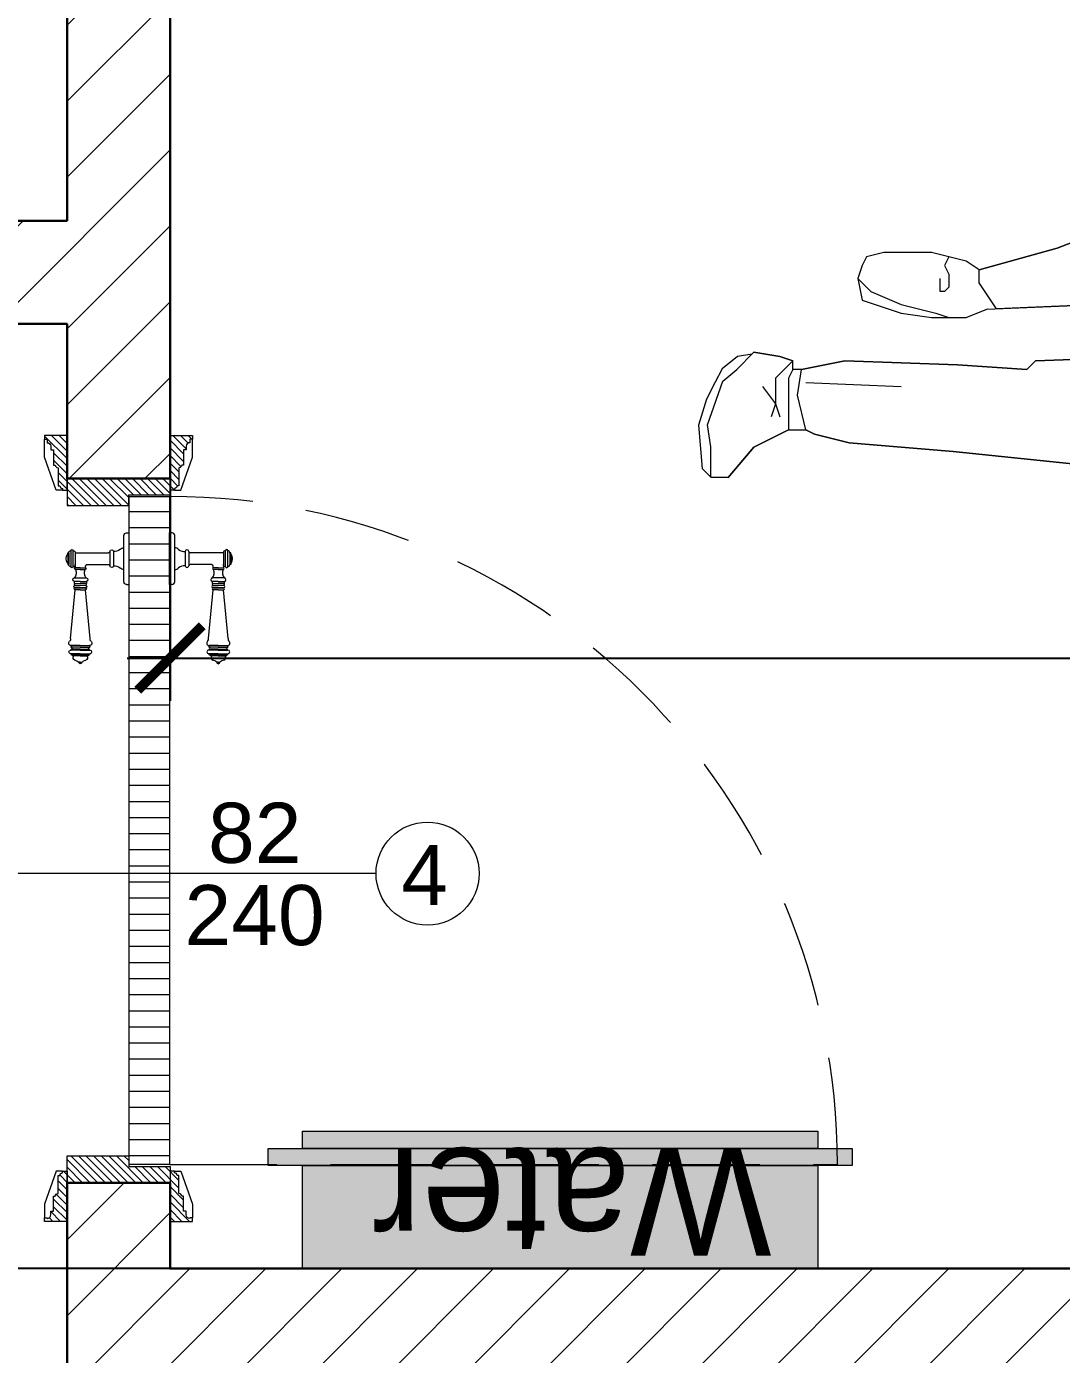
# Model space of a CAD drawing. Header units: centimetres. Extents: x 86156 to 91557, y -55119 to -48172.
# Drawn here: x 88715.8 to 88836.3, y -52449 to -52294.4 of the extents above; entities that cross this region are included whole.
import ezdxf

# ---------------------------------------------------------------- set-up
doc = ezdxf.new("R2010")
doc.units = ezdxf.units.CM
doc.header["$LTSCALE"] = 50
doc.header["$MEASUREMENT"] = 0
doc.linetypes.add('CACHE', pattern=[0.375, 0.25, -0.125])
doc.layers.get('0').update_dxf_attribs({"color": 8})
for name, color, linetype, lineweight in [('BANJO', 160, 'Continuous', 9), ('BETON HACHURE', 253, 'Continuous', 13), ('door', 44, 'Continuous', 5), ('KASETAT_Pen_No__22', 8, 'Continuous', 50), ('MACONNERIE COUPE', 7, 'Continuous', 30), ('MACONNERIE HACHURE', 253, 'Continuous', 13), ('WINDOWS', 21, 'Continuous', 5)]:
    doc.layers.add(name, color=color, linetype=linetype, lineweight=lineweight)
doc.layers.add('COTE 50ème', color=1, linetype='Continuous')
doc.layers.add('TEXTE', color=7, linetype='Continuous')
doc.layers.add('FMULT', color=150, linetype='Continuous', plot=False)
doc.layers.add('KASETAT_Pen_No__176', color=7, linetype='Continuous', lineweight=15, true_color=0x93a0c6)
doc.layers.add('New_SANITARI BANJO_Pen_No__25', color=7, linetype='Continuous', lineweight=18, true_color=0x40a5ff)
doc.styles.add('GENERATED_STYLE_1', font='arial.ttf')
doc.styles.add('RS_TEXT_1.50', font='arial.ttf', dxfattribs={"height": 12.5})
doc.styles.add('RS_TXT_50', font='arial.ttf', dxfattribs={"height": 12.5})
doc.dimstyles.new('RS_50CM_LINEAIRE', dxfattribs={"dimscale": 5, "dimtxt": 12.5, "dimasz": 1.5, "dimexe": 1, "dimexo": 2.5, "dimgap": 1, "dimtad": 1, "dimdec": 1, "dimrnd": 0.5, "dimdsep": 46, "dimtxsty": 'RS_TXT_50', "dimblk1": 'ARCHTICK', "dimblk2": 'ARCHTICK', "dimsah": 1, "dimcen": 2.5, "dimdle": 1, "dimclrt": 4, "dimadec": 0, "dimazin": 2, "dimtfac": 1, "dimtdec": 1, "dimtix": 1, "dimtmove": 2, "dimatfit": 3, "dimfxl": 1, "dimtolj": 1, "dimtzin": 0, "dimarcsym": 0})

# ---------------------------------------------------------------- blocks, each defined once
blk = doc.blocks.new('door900')
at = {"color": 0}
for p, q in [((-9.3, 67.7), (9.3, 67.7)), ((9.3, 65.2), (-9.3, 65.2)), ((-6.8, 71.5), (-6.8, 70.2)), ((-5.5, 71.5), (-6.8, 71.5)), ((-6.8, 70.2), (6.8, 70.2)), ((-6.8, 62.7), (-6.8, 24)), ((-6.8, 62.7), (6.8, 62.7)), ((-5.5, 71.5), (5.5, 71.5)), ((5.5, 71.5), (6.8, 71.5)), ((6.8, 71.5), (6.8, 70.2)), ((8.7, 62.7), (6.8, 62.7)), ((10.5, 56.8), (10.5, 62.5)), ((12.7, 56.8), (12.7, 62.5)), ((22.5, 63.8), (22.5, 49.8)), ((26.5, 56.8), (26.5, 63.8)), ((26.5, 63.8), (29.1, 63.8)), ((26.5, 63.8), (29.1, 63.8)), ((29.1, 63.8), (29.1, 62.8)), ((29.1, 62.8), (29.1, 56.8)), ((31.1, 62.8), (31.1, 56.8)), ((34.1, 56.8), (34.1, 62.8)), ((34.1, 62.8), (34.1, 56.8)), ((92.8, 68.1), (36.2, 62.8)), ((36.2, 56.8), (36.2, 62.8)), ((101.2, 67.3), (103.2, 68)), ((101.2, 56.8), (101.2, 67.3)), ((103.2, 68), (103.2, 67.7)), ((103.2, 56.8), (103.2, 68)), ((106.5, 68), (105.5, 67.3)), ((105.5, 56.8), (105.5, 67.3)), ((106.5, 56.8), (106.5, 68)), ((110.7, 68), (111.8, 67.3)), ((110.7, 56.8), (110.7, 68)), ((111.8, 56.8), (111.8, 67.3)), ((111.8, 66.2), (113.3, 66.2)), ((113.3, 56.8), (113.3, 66.2)), ((6.8, 49.1), (6.8, 24)), ((8.7, 50.9), (8.7, 50.9)), ((10.5, 56.8), (10.5, 51.1)), ((12.7, 56.8), (12.7, 51.1)), ((26.5, 56.8), (26.5, 49.8)), ((26.5, 49.8), (29.1, 49.8)), ((26.5, 49.8), (29.1, 49.8)), ((29.1, 50.8), (29.1, 56.8)), ((29.1, 50.8), (29.1, 49.8)), ((29.1, 49.8), (29.1, 49.8)), ((31.1, 50.8), (31.1, 56.8)), ((34.1, 50.8), (34.1, 56.8)), ((34.1, 56.8), (34.1, 50.8)), ((36.2, 56.8), (36.2, 50.8)), ((92.8, 45.5), (36.2, 50.8)), ((101.2, 56.8), (101.2, 46.3)), ((103.2, 56.8), (103.2, 46.3)), ((105.5, 56.8), (105.5, 46.3)), ((106.5, 56.8), (106.5, 45.7)), ((110.7, 56.8), (110.7, 45.7)), ((111.8, 56.8), (111.8, 46.3)), ((111.8, 47.5), (113.3, 47.5)), ((113.3, 56.8), (113.3, 47.5)), ((120.5, 56.8), (120.5, 58.6)), ((120.5, 56.8), (120.5, 55)), ((101.2, 46.3), (103.2, 45.7)), ((103.2, 45.9), (103.2, 45.7)), ((106.5, 45.7), (105.5, 46.3)), ((110.7, 45.7), (111.8, 46.3)), ((-8.3, 22.3), (8.3, 22.3)), ((-8.3, 18.3), (8.3, 18.3)), ((-30, 3), (-30, 0)), ((30, 0), (-30, 0)), ((27, 6), (-27, 6)), ((30, 3), (30, 0))]:
    blk.add_line(p, q, dxfattribs=at)
for centre, radius, start, end in [((-9.3, 66.5), 1.25, 90, 270), ((-6.8, 67.7), 2.51, 90.115, 179.885), ((-6.8, 65.2), 2.51, 180.115, 269.885), ((0, 64), 9.29, 53.4104, 126.5896), ((6.8, 67.7), 2.51, 0.115, 89.885), ((6.8, 65.2), 2.51, 270.115, 359.885), ((8.6, 64.9), 2.15, 272.7029, 297.6142), ((9.3, 66.5), 1.25, 270, 90), ((10, 62.5), 0.561, 3.7097, 127.9634), ((11.6, 62.5), 1.1, 0.0106, 179.9894), ((16.7, 70.5), 8.83, 243.5466, 311.3694), ((24.5, 63.7), 2.01, 4.1469, 175.8531), ((30.1, 62.8), 1.03, 0, 180.0014), ((32.6, 62.8), 1.48, 0, 180), ((35.2, 62.8), 1.03, 0, 180), ((32.6, 62.8), 1.48, 1.563306237032948e-10, 2.08440831604393e-10), ((93.1, 72.5), 4.4, 266.3976, 315.6468), ((98.3, 67.4), 2.89, 358.3861, 135.6468), ((104.3, 67.6), 1.15, 170.914, 348.1019), ((108.6, 68), 2.1, 0, 180), ((115.5, 62.5), 2.84, 13.4568, 140.4953), ((127.9, 65.2), 9.88, 191.9991, 221.6757), ((8.7, 49), 1.91, 88.7426, 178.1515), ((8.6, 48.8), 2.15, 62.3858, 87.2971), ((10, 51.1), 0.561, 232.0366, 356.2903), ((11.6, 51.1), 1.1, 180.0106, 359.9894), ((16.7, 43.2), 8.83, 48.6306, 116.4534), ((24.5, 50), 2.01, 184.1469, 355.8531), ((30.1, 50.8), 1.03, 179.9972, 0), ((32.6, 50.8), 1.48, 180, 0), ((35.2, 50.8), 1.03, 180, 0), ((104.3, 46.1), 1.15, 11.8981, 189.086), ((115.5, 51.2), 2.84, 219.5047, 346.5432), ((127.9, 48.5), 9.88, 138.3243, 168.0009), ((120.5, 56.8), 1.79, 0, 90), ((120.5, 56.8), 1.79, 270, 0), ((93.1, 41.1), 4.4, 44.3532, 93.6024), ((98.3, 46.2), 2.89, 224.3532, 1.6139), ((108.6, 45.7), 2.1, 180, 0), ((-16.6, 16.6), 8.41, 314.3689, 12.0705), ((-8.3, 20.3), 2, 90, 270), ((-8.5, 24), 1.71, 275.059, 359.7825), ((8.5, 24), 1.71, 180.2175, 264.941), ((16.6, 16.6), 8.41, 167.9295, 225.6311), ((8.3, 20.3), 2, 270, 90), ((-27, 3), 3, 90, 180), ((-6.8, 6), 6, 130.5908, 180), ((6.8, 6), 6, 0, 49.4092), ((27, 3), 3, 0, 90)]:
    blk.add_arc(centre, radius, start, end, dxfattribs=at)
blk = doc.blocks.new('_ArchTick')
at = {"color": 0, "linetype": 'ByBlock', "const_width": 0.15}
blk.add_lwpolyline([(-0.5, -0.5), (0.5, 0.5)], dxfattribs=at)
blk = doc.blocks.new('*D1689')
at = {"layer": 'COTE 50ème', "color": 0, "lineweight": -2, "ltscale": 0.5, "transparency": 16777216}
for p, q in [((88732.51, -52325.26), (88732.51, -52372.94)), ((89123.76, -52325.26), (89123.76, -52372.94)), ((88727.51, -52367.94), (89128.76, -52367.94))]:
    blk.add_line(p, q, dxfattribs=at)
at = {"layer": 'Defpoints', "color": 0, "ltscale": 0.5, "transparency": 16777216}
for p in [(88732.51, -52312.76), (89123.76, -52312.76), (89123.76, -52367.94)]:
    blk.add_point(p, dxfattribs=at)
at = {"layer": 'COTE 50ème', "color": 0, "lineweight": -2, "ltscale": 0.5, "transparency": 16777216, "xscale": 7.5, "yscale": 7.5, "zscale": 7.5, "rotation": 180}
blk.add_blockref('_ArchTick', (88732.51, -52367.94), dxfattribs=at)
at = {"layer": 'COTE 50ème', "color": 0, "lineweight": -2, "ltscale": 0.5, "transparency": 16777216, "xscale": 7.5, "yscale": 7.5, "zscale": 7.5}
blk.add_blockref('_ArchTick', (89123.76, -52367.94), dxfattribs=at)
at = {"layer": 'COTE 50ème', "color": 4, "ltscale": 0.5, "transparency": 16777216, "insert": (88928.13, -52356.56), "char_height": 12.5, "attachment_point": 5, "style": 'RS_TXT_50'}
blk.add_mtext('\\A1;391.5', dxfattribs=at)
blk = doc.blocks.new('*D1690')
at = {"layer": 'COTE 50ème', "color": 0, "lineweight": -2, "ltscale": 0.5, "transparency": 16777216}
for p, q in [((88683.74, -52464.03), (88683.74, -52324.03)), ((88692.48, -52329.03), (88678.74, -52329.03)), ((88708.01, -52459.03), (88678.74, -52459.03))]:
    blk.add_line(p, q, dxfattribs=at)
at = {"layer": 'Defpoints', "color": 0, "ltscale": 0.5, "transparency": 16777216}
for p in [(88683.74, -52329.03), (88704.98, -52329.03), (88720.51, -52459.03)]:
    blk.add_point(p, dxfattribs=at)
at = {"layer": 'COTE 50ème', "color": 0, "lineweight": -2, "ltscale": 0.5, "transparency": 16777216, "xscale": 7.5, "yscale": 7.5, "zscale": 7.5}
for p, rotation in [((88683.74, -52329.03), 90), ((88683.74, -52459.03), 270)]:
    blk.add_blockref('_ArchTick', p, dxfattribs=dict(at, rotation=rotation))
at = {"layer": 'COTE 50ème', "color": 4, "ltscale": 0.5, "transparency": 16777216, "insert": (88672.36, -52394.03), "char_height": 12.5, "attachment_point": 5, "rotation": 90, "style": 'RS_TXT_50'}
blk.add_mtext('\\A1;130', dxfattribs=at)

msp = doc.modelspace()

# ---------------------------------------------------------------- hatches: boundary and pattern name
at = {"layer": 'BETON HACHURE', "ltscale": 0.5, "transparency": 33554559}
h = msp.add_hatch(color=256, dxfattribs=at)
h.dxf.hatch_style = 1
h.paths.add_polyline_path([(89857.95, -49968.55), (89601.54, -49712.14), (89017.58, -49863.16), (88999.75, -49863.16), (88314.75, -49713.17), (88293.27, -49713.16), (87031.8, -49846.89), (86857.57, -50021.45), (86757.23, -51272.48), (86839.4, -52045.38), (86669.47, -52571.17), (86746.67, -53900.72), (86983.5, -54130.12), (88279.55, -54131.55), (88279.55, -54261.56), (89504.55, -54261.56), (89504.55, -54401.56), (90492.95, -54401.56), (90492.95, -51921.06), (89857.95, -51772.6)])
h.paths.add_polyline_path([(89837.95, -51788.46), (90472.95, -51936.92), (90472.95, -54381.56), (89524.55, -54381.56), (89524.55, -54241.56), (88299.55, -54241.56), (88299.55, -54111.57), (86991.6, -54110.13), (86766.18, -53891.78), (86689.65, -52573.76), (86859.73, -52047.49), (86777.31, -51272.22), (86876.91, -50030.38), (87040.95, -49866.03), (88294.32, -49733.16), (88312.58, -49733.17), (88997.58, -49883.16), (89020.13, -49883.16), (89595.48, -49734.36), (89837.95, -49976.84)], flags=16)
at = {"layer": 'door'}
h = msp.add_hatch(dxfattribs=at)
h.set_pattern_fill('ANSI31', color=256, scale=5, angle=990)
h.set_pattern_definition([(315, (84327.66975, 4903.4622), (0.441941738, 0.441941738), [])])
h.paths.add_polyline_path([(88720.51, -52347.04), (88720.51, -52350.18), (88727.69, -52350.18), (88727.69, -52348.93), (88732.51, -52348.93), (88732.51, -52347.04)])
edge = h.paths.add_edge_path()
edge.add_line((88718.62, -52343.29), (88718.62, -52343.71))
edge.add_line((88718.62, -52343.71), (88718.93, -52343.71))
edge.add_line((88718.93, -52343.71), (88718.93, -52345.47))
edge.add_line((88718.93, -52345.47), (88719.14, -52345.47))
edge.add_arc((88719.46, -52345.47), 0.314, 180, 270)
edge.add_line((88719.46, -52345.78), (88719.46, -52347.88))
edge.add_line((88719.46, -52347.88), (88719.67, -52347.88))
edge.add_arc((88719.98, -52347.88), 0.314, 180, 270)
edge.add_line((88719.98, -52348.19), (88719.98, -52348.4))
edge.add_line((88719.98, -52348.4), (88720.51, -52348.4))
edge.add_line((88720.51, -52348.4), (88720.51, -52342.04))
edge.add_line((88720.51, -52342.04), (88717.89, -52342.04))
edge.add_line((88717.89, -52342.04), (88717.89, -52342.45))
edge.add_line((88717.89, -52342.45), (88718.2, -52342.45))
edge.add_line((88718.2, -52342.45), (88718.2, -52342.87))
edge.add_arc((88718.2, -52343.29), 0.419, 0, 90, ccw=False)
edge = h.paths.add_edge_path()
edge.add_line((88734.39, -52343.29), (88734.39, -52343.71))
edge.add_line((88734.39, -52343.71), (88734.08, -52343.71))
edge.add_line((88734.08, -52343.71), (88734.08, -52345.47))
edge.add_line((88734.08, -52345.47), (88733.87, -52345.47))
edge.add_arc((88733.55, -52345.47), 0.314, -90, 0, ccw=False)
edge.add_line((88733.55, -52345.78), (88733.55, -52347.88))
edge.add_line((88733.55, -52347.88), (88733.34, -52347.88))
edge.add_arc((88733.03, -52347.88), 0.314, -90, 0, ccw=False)
edge.add_line((88733.03, -52348.19), (88733.03, -52348.4))
edge.add_line((88733.03, -52348.4), (88732.51, -52348.4))
edge.add_line((88732.51, -52348.4), (88732.51, -52342.04))
edge.add_line((88732.51, -52342.04), (88735.12, -52342.04))
edge.add_line((88735.12, -52342.04), (88735.12, -52342.45))
edge.add_line((88735.12, -52342.45), (88734.81, -52342.45))
edge.add_line((88734.81, -52342.45), (88734.81, -52342.87))
edge.add_arc((88734.81, -52343.29), 0.419, 90, 180)
h = msp.add_hatch(dxfattribs=at)
h.set_pattern_fill('ANSI31', color=256, scale=15, angle=495)
h.set_pattern_definition([(180, (128375.1022, -188605.2529), (-2e-15, -1.875), [])])
h.paths.add_polyline_path([(88727.74, -52426.93), (88727.74, -52349.14), (88732.45, -52349.14), (88732.45, -52426.93)])
h = msp.add_hatch(dxfattribs=at)
h.set_pattern_fill('ANSI31', color=256, scale=5, angle=990)
h.set_pattern_definition([(315, (84327.66975, 4893.4503), (0.441941738, 0.441941738), [])])
edge = h.paths.add_edge_path()
edge.add_line((88718.62, -52432.78), (88718.62, -52432.36))
edge.add_line((88718.62, -52432.36), (88718.93, -52432.36))
edge.add_line((88718.93, -52432.36), (88718.93, -52430.6))
edge.add_line((88718.93, -52430.6), (88719.14, -52430.6))
edge.add_arc((88719.46, -52430.6), 0.314, 90, 180, ccw=False)
edge.add_line((88719.46, -52430.29), (88719.46, -52428.19))
edge.add_line((88719.46, -52428.19), (88719.67, -52428.19))
edge.add_arc((88719.98, -52428.19), 0.314, 90, 180, ccw=False)
edge.add_line((88719.98, -52427.88), (88719.98, -52427.67))
edge.add_line((88719.98, -52427.67), (88720.51, -52427.67))
edge.add_line((88720.51, -52427.67), (88720.51, -52433.53))
edge.add_line((88720.51, -52433.53), (88717.89, -52433.53))
edge.add_line((88717.89, -52433.53), (88717.89, -52433.12))
edge.add_line((88717.89, -52433.12), (88718.2, -52433.12))
edge.add_line((88718.2, -52433.12), (88718.2, -52433.2))
edge.add_arc((88718.2, -52432.78), 0.419, 270, 360)
h.paths.add_polyline_path([(88720.51, -52429.03), (88720.51, -52425.89), (88727.69, -52425.89), (88727.69, -52427.14), (88732.51, -52427.14), (88732.51, -52429.03)])
edge = h.paths.add_edge_path()
edge.add_line((88734.39, -52432.78), (88734.39, -52432.36))
edge.add_line((88734.39, -52432.36), (88734.08, -52432.36))
edge.add_line((88734.08, -52432.36), (88734.08, -52430.6))
edge.add_line((88734.08, -52430.6), (88733.87, -52430.6))
edge.add_arc((88733.55, -52430.6), 0.314, 0, 90)
edge.add_line((88733.55, -52430.29), (88733.55, -52428.19))
edge.add_line((88733.55, -52428.19), (88733.34, -52428.19))
edge.add_arc((88733.03, -52428.19), 0.314, 360, 450)
edge.add_line((88733.03, -52427.88), (88733.03, -52427.67))
edge.add_line((88733.03, -52427.67), (88732.51, -52427.67))
edge.add_line((88732.51, -52427.67), (88732.51, -52433.53))
edge.add_line((88732.51, -52433.53), (88735.12, -52433.53))
edge.add_line((88735.12, -52433.53), (88735.12, -52433.12))
edge.add_line((88735.12, -52433.12), (88734.81, -52433.12))
edge.add_line((88734.81, -52433.12), (88734.81, -52433.2))
edge.add_arc((88734.81, -52432.78), 0.419, 180, 270, ccw=False)
at = {"layer": 'KASETAT_Pen_No__176', "linetype": 'Continuous', "lineweight": 0, "true_color": 0x139b48}
msp.add_hatch(color=114, dxfattribs=at).paths.add_polyline_path([(88747.95, -52423.03), (88807.95, -52423.03), (88807.95, -52425.03), (88811.95, -52425.03), (88811.95, -52427.03), (88807.95, -52427.03), (88807.95, -52439.03), (88747.95, -52439.03), (88747.95, -52427.03), (88743.95, -52427.03), (88743.95, -52425.03), (88747.95, -52425.03)])
at = {"layer": 'MACONNERIE HACHURE'}
h = msp.add_hatch(dxfattribs=at)
h.set_pattern_fill('ANSI31', color=256, scale=50, style=0)
h.paths.add_polyline_path([(87758.76, -52955.37), (87778.76, -52955.37), (87778.76, -52947.37), (87758.76, -52947.37)])
h.paths.add_polyline_path([(88286.04, -52214.87), (88333.76, -52214.87), (88333.76, -52217.37), (88286.04, -52217.37)])
h.paths.add_polyline_path([(88508.76, -52214.87), (88511.26, -52214.87), (88511.26, -52217.37), (88508.76, -52217.37)], flags=17)
h.paths.add_polyline_path([(88732.51, -52214.87), (88735.01, -52214.87), (88735.01, -52217.37), (88732.51, -52217.37)], flags=17)
h.paths.add_polyline_path([(89529.77, -52445.36), (89529.77, -52457.35), (89443.76, -52457.37), (89443.76, -52445.36)])
h.paths.add_polyline_path([(89053.75, -52176.06), (89123.76, -52176.06), (89123.76, -52181.06), (89053.75, -52181.06)])
h.paths.add_polyline_path([(89053.75, -52241.87), (89123.76, -52241.87), (89123.76, -52246.87), (89053.75, -52246.87)])
h.paths.add_polyline_path([(89053.75, -52321.87), (89123.76, -52321.87), (89123.76, -52326.87), (89053.75, -52326.87)], flags=17)
h.paths.add_polyline_path([(88422.51, -52214.87), (88422.51, -52217.37), (88428.76, -52217.37), (88428.76, -52214.87), (88425.01, -52214.87), (88425.01, -52082.37), (88422.51, -52082.37)], flags=17)
h.paths.add_polyline_path([(88425.01, -52217.37), (88420.01, -52217.37), (88420.01, -52214.87), (88422.51, -52214.87), (88422.51, -52082.37), (88425.01, -52082.37)], flags=17)
h.paths.add_polyline_path([(88333.76, -52214.87), (88333.76, -52217.37), (88340.01, -52217.37), (88340.01, -52214.87), (88336.26, -52214.87), (88336.26, -52082.37), (88333.76, -52082.37)], flags=16)
h.paths.add_polyline_path([(88336.26, -52217.37), (88331.26, -52217.37), (88331.26, -52214.87), (88333.76, -52214.87), (88333.76, -52082.37), (88336.26, -52082.37)])
h.paths.add_polyline_path([(88821.26, -52214.87), (88821.26, -52217.37), (88815.01, -52217.37), (88815.01, -52214.87), (88818.76, -52214.87), (88818.76, -52082.37), (88821.26, -52082.37)], flags=17)
h.paths.add_polyline_path([(88818.76, -52217.37), (88823.76, -52217.37), (88823.76, -52214.87), (88821.26, -52214.87), (88821.26, -52082.37), (88818.76, -52082.37)], flags=17)
h.paths.add_polyline_path([(88910.01, -52214.87), (88910.01, -52217.37), (88903.76, -52217.37), (88903.76, -52214.87), (88907.51, -52214.87), (88907.51, -52082.37), (88910.01, -52082.37)], flags=17)
h.paths.add_polyline_path([(88998.76, -52214.87), (88998.76, -52217.37), (88992.51, -52217.37), (88992.51, -52214.87), (88996.26, -52214.87), (88996.26, -52082.37), (88998.76, -52082.37)], flags=17)
h.paths.add_polyline_path([(88907.51, -52217.37), (88912.51, -52217.37), (88912.51, -52214.87), (88910.01, -52214.87), (88910.01, -52082.37), (88907.51, -52082.37)], flags=17)
h.paths.add_polyline_path([(88017.09, -52412.37), (87993.76, -52412.37), (87993.76, -52392.37), (88017.09, -52392.37)])
h.paths.add_polyline_path([(88183.76, -52412.37), (88143.76, -52412.37), (88143.76, -52392.37), (88183.76, -52392.37)])
h.paths.add_polyline_path([(87802.09, -52412.37), (87778.76, -52412.37), (87778.76, -52392.37), (87802.09, -52392.37)])
h.paths.add_polyline_path([(87968.76, -52412.37), (87928.76, -52412.37), (87928.76, -52392.37), (87968.76, -52392.37)])
h.paths.add_polyline_path([(87758.76, -52562.37), (87778.76, -52562.37), (87778.76, -52412.37), (87758.76, -52412.37)])
h.paths.add_polyline_path([(87758.76, -52797.37), (87778.76, -52797.37), (87778.76, -52742.37), (87758.76, -52742.37)])
h.paths.add_polyline_path([(87758.76, -53222.37), (87778.76, -53222.37), (87778.76, -53135.37), (87758.76, -53135.37)])
h.paths.add_polyline_path([(87778.76, -53342.49), (88183.76, -53342.49), (88183.76, -53323.37), (87778.76, -53323.37)])
h.paths.add_polyline_path([(88183.76, -53323.37), (88203.76, -53323.37), (88203.76, -52847.37), (88183.76, -52847.37)])
h.paths.add_polyline_path([(88298.76, -52797.37), (88318.76, -52797.37), (88318.76, -52742.37), (88298.76, -52742.37)])
h.paths.add_polyline_path([(88203.76, -52412.37), (88203.76, -52439.04), (88261.26, -52439.04), (88261.26, -52404.04), (88203.76, -52404.04), (88203.76, -52394.04), (88271.26, -52394.04), (88271.26, -52439.04), (88511.26, -52439.04), (88511.26, -52429.04), (88523.26, -52429.04), (88523.26, -52459.04), (88318.76, -52459.04), (88318.76, -52562.37), (88298.76, -52562.37), (88298.76, -52459.04), (88183.76, -52459.04), (88183.76, -52412.37)])
h.paths.add_polyline_path([(88333.76, -52057.37), (88333.76, -52082.37), (88511.26, -52082.37), (88511.26, -52338.82), (88523.26, -52338.82), (88523.26, -52328.82), (88531.26, -52328.82), (88531.26, -52316.82), (88523.26, -52316.82), (88523.58, -52082.16), (88720.51, -52082.37), (88720.51, -52317.04), (88631.26, -52317.04), (88631.26, -52329.04), (88720.51, -52329.04), (88720.51, -52347.05), (88732.51, -52347.05), (88732.51, -52082.37), (88998.76, -52082.37), (88998.76, -52057.37)])
h.paths.add_polyline_path([(89123.76, -52321.87), (89093.76, -52321.87), (89093.76, -52439.04), (88732.51, -52439.04), (88732.51, -52429.04), (88720.51, -52429.04), (88720.51, -52459.04), (89123.76, -52459.04), (89123.76, -52439.04), (89098.76, -52439.04), (89098.76, -52421.87), (89123.76, -52421.87), (89123.76, -52416.87), (89098.76, -52416.87), (89098.76, -52381.87), (89123.76, -52381.87), (89123.76, -52361.87), (89098.76, -52361.87), (89098.76, -52326.87), (89123.76, -52326.87)])
h.paths.add_polyline_path([(89418.76, -52612.37), (89258.76, -52612.37), (89258.76, -52632.37), (89443.76, -52632.37), (89443.76, -52562.37), (89418.76, -52562.37)])
h.paths.add_polyline_path([(89148.76, -52573.37), (89148.76, -52612.37), (89158.76, -52612.37), (89158.76, -52632.37), (89123.76, -52632.37), (89123.76, -52573.37)])
h.paths.add_polyline_path([(89033.76, -52540.37), (89033.76, -52797.37), (89053.76, -52797.37), (89053.76, -52552.37), (89123.76, -52552.37), (89123.76, -52540.37)])
h.paths.add_polyline_path([(89753.76, -53120.37), (89650.76, -53120.37), (89650.76, -53132.37), (90131.82, -53132.37), (90131.82, -53112.37), (89773.76, -53112.37), (89773.76, -52714.37), (89753.76, -52714.37), (89753.76, -52797.37), (89650.76, -52797.37), (89650.76, -52807.37), (89753.76, -52807.37)])
h.paths.add_polyline_path([(89558.76, -53132.37), (89548.76, -53132.37), (89548.76, -53120.37), (89558.76, -53120.37)])
h.paths.add_polyline_path([(89548.76, -52807.37), (89558.76, -52807.37), (89558.76, -52797.37), (89548.76, -52797.37)])
h.paths.add_polyline_path([(89513.76, -52777.38), (89533.76, -52777.38), (89533.76, -52797.37), (89513.76, -52797.37)])
h.paths.add_polyline_path([(89621.76, -52365.37), (89633.76, -52365.37), (89633.76, -52292.38), (89621.76, -52292.38)], flags=17)
h.paths.add_polyline_path([(89444.26, -52540.37), (89444.26, -52552.37), (89513.76, -52552.37), (89513.76, -52687.37), (89533.76, -52687.37), (89533.76, -52552.37), (89633.76, -52552.37), (89633.76, -52435.37), (89621.76, -52435.37), (89621.76, -52445.36), (89611.76, -52445.36), (89611.76, -52457.36), (89621.76, -52457.36), (89621.76, -52540.37)])
h.paths.add_polyline_path([(90013.76, -52057.37), (90013.76, -52082.37), (89943.76, -52082.37), (89943.76, -52312.37), (89773.76, -52312.37), (89773.76, -52622.37), (89753.76, -52622.37), (89753.76, -52292.37), (89923.76, -52292.37), (89923.76, -52082.37), (89568.76, -52082.37), (89568.76, -52057.37)])
h.paths.add_polyline_path([(90233.76, -52424.26), (90233.76, -52502.37), (90358.76, -52502.37), (90358.76, -52567.37), (90383.76, -52567.37), (90383.76, -52477.37), (90258.76, -52477.37), (90258.76, -52424.26)])
h.paths.add_polyline_path([(90233.76, -53062.37), (90233.81, -53112.37), (90223.82, -53112.37), (90223.82, -53132.37), (90233.83, -53132.37), (90233.87, -53182.37), (90258.76, -53182.37), (90258.76, -53132.37), (90383.76, -53132.37), (90383.76, -53112.37), (90258.76, -53112.37), (90258.76, -53062.37)])
h.paths.add_polyline_path([(89103.59, -52902.37), (89053.76, -52902.37), (89053.76, -52942.37), (89103.59, -52942.37)])
h.paths.add_polyline_path([(89263.76, -52902.37), (89223.76, -52902.37), (89223.76, -52942.37), (89263.76, -52942.37)])
h.paths.add_polyline_path([(88553.76, -54162.37), (88653.76, -54162.37), (88653.76, -54187.37), (88553.76, -54187.37)])
h.paths.add_polyline_path([(88333.76, -54052.37), (88308.76, -54052.37), (88308.76, -54072.37), (88333.76, -54072.37)])
h.paths.add_polyline_path([(88208.76, -53742.37), (88208.76, -53677.37), (88183.76, -53677.37), (88183.76, -53767.37), (88308.76, -53767.37), (88308.76, -53782.37), (88333.76, -53782.37), (88333.76, -53742.37)])
h.paths.add_polyline_path([(89028.76, -53932.37), (89028.76, -54072.37), (89053.76, -54072.37), (89053.76, -53957.37), (89071.26, -53957.37), (89071.26, -53932.37)])
h.paths.add_polyline_path([(88333.76, -54122.37), (88333.76, -54162.37), (88373.76, -54162.37), (88373.76, -54187.37), (88308.76, -54187.37), (88308.76, -54122.37)])
h.paths.add_polyline_path([(88893.76, -54162.37), (88833.76, -54162.37), (88833.76, -54187.37), (88918.76, -54187.37), (88918.76, -54122.37), (88918.76, -54122.37), (88903.76, -54122.37), (88903.76, -54072.37), (88893.76, -54072.37)])
h.paths.add_polyline_path([(88208.76, -53447.37), (88183.76, -53447.37), (88183.76, -53497.37), (88208.76, -53497.37)])
h.paths.add_polyline_path([(89463.92, -52902.37), (89513.76, -52902.37), (89513.76, -52942.37), (89463.92, -52942.37)])
h.paths.add_polyline_path([(89303.76, -52902.37), (89343.76, -52902.37), (89343.76, -52942.37), (89303.76, -52942.37)])
h.paths.add_polyline_path([(90013.76, -54162.37), (89913.76, -54162.37), (89913.76, -54187.37), (90013.76, -54187.37)])
h.paths.add_polyline_path([(90233.76, -54052.37), (90258.76, -54052.37), (90258.76, -54072.37), (90233.76, -54072.37)])
h.paths.add_polyline_path([(89251.26, -53932.37), (89251.26, -53957.37), (89268.76, -53957.37), (89268.76, -54122.37), (89298.76, -54122.37), (89298.76, -53957.37), (89316.37, -53957.37), (89316.37, -53932.37)])
h.paths.add_polyline_path([(90358.76, -53742.37), (90358.76, -53677.37), (90383.76, -53677.37), (90383.76, -53767.37), (90258.76, -53767.37), (90258.76, -53782.37), (90233.76, -53782.37), (90233.76, -53742.37)])
h.paths.add_polyline_path([(89538.76, -53932.37), (89538.76, -54072.37), (89513.76, -54072.37), (89513.76, -53957.37), (89496.26, -53957.37), (89496.26, -53932.37)])
h.paths.add_polyline_path([(90233.76, -54122.37), (90233.76, -54162.37), (90193.76, -54162.37), (90193.76, -54187.37), (90258.76, -54187.37), (90258.76, -54122.37)])
h.paths.add_polyline_path([(89673.76, -54162.37), (89733.76, -54162.37), (89733.76, -54187.37), (89648.76, -54187.37), (89648.76, -54122.37), (89648.76, -54122.37), (89663.76, -54122.37), (89663.76, -54072.37), (89673.76, -54072.37)])
h.paths.add_polyline_path([(90358.76, -52797.37), (90383.76, -52797.37), (90383.76, -52747.37), (90358.76, -52747.37)])
h.paths.add_polyline_path([(90358.76, -53447.37), (90383.76, -53447.37), (90383.76, -53497.37), (90358.76, -53497.37)])
h.paths.add_polyline_path([(90233.76, -52847.37), (90258.76, -52847.37), (90258.76, -52902.26), (90233.76, -52902.26)])
h.paths.add_polyline_path([(90233.76, -53397.37), (90258.76, -53397.37), (90258.76, -53342.49), (90233.76, -53342.49)])
h.paths.add_polyline_path([(90193.76, -52082.36), (90233.76, -52082.36), (90233.76, -52057.36), (90193.76, -52057.36)])
h.paths.add_polyline_path([(90233.76, -52154.25), (90258.76, -52154.25), (90258.76, -52107.36), (90233.76, -52107.36)])
h.paths.add_polyline_path([(89298.76, -52082.36), (89148.76, -52082.36), (89148.76, -52057.36), (89298.76, -52057.36)])
h.paths.add_polyline_path([(89418.76, -52082.36), (89398.76, -52082.36), (89398.76, -52057.36), (89418.76, -52057.36)])
at = {"layer": 'WINDOWS'}
h = msp.add_hatch(color=140, dxfattribs=at)
h.dxf.hatch_style = 1
h.paths.add_polyline_path([(89018.83, -49872.96), (88998.69, -49872.96), (88313.69, -49722.97), (88293.78, -49722.96), (87036.29, -49856.27), (86867.05, -50025.82), (86767.07, -51272.35), (86849.36, -52046.42), (86679.36, -52572.44), (86756.23, -53896.34), (86987.47, -54120.32), (88289.35, -54121.76), (88289.35, -54251.76), (89514.35, -54251.76), (89514.35, -54391.76), (90483.15, -54391.76), (90483.15, -51928.83), (89848.15, -51780.37), (89848.15, -49972.61), (89598.57, -49723.03)])
h.paths.add_polyline_path([(89597.96, -49725.25), (89846.15, -49973.44), (89846.15, -51781.96), (90481.15, -51930.42), (90481.15, -54389.76), (89516.35, -54389.76), (89516.35, -54249.76), (88291.35, -54249.76), (88291.35, -54119.77), (86988.28, -54118.32), (86758.18, -53895.45), (86681.38, -52572.7), (86851.4, -52046.63), (86769.08, -51272.33), (86868.98, -50026.72), (87037.2, -49858.18), (88293.89, -49724.96), (88313.47, -49724.97), (88998.47, -49874.96), (89019.08, -49874.96)], flags=16)

# ---------------------------------------------------------------- linework, layer by layer
at = {"layer": 'BANJO', "linetype": 'CACHE'}
msp.add_circle((88640.95, -52239.4), 80, dxfattribs=at)
at = {"layer": 'door'}
msp.add_line((88756.5, -52393.04), (88707.18, -52393.04), dxfattribs=at)
at = {"layer": 'door', "linetype": 'CACHE'}
msp.add_line((88732.45, -52426.93), (88810.25, -52426.93), dxfattribs=at)
at = {"layer": 'door'}
for points in [[(88718.62, -52343.29), (88718.62, -52343.71), (88718.93, -52343.71), (88718.93, -52345.47), (88719.14, -52345.47, 0.414214), (88719.46, -52345.78), (88719.46, -52347.88), (88719.67, -52347.88, 0.414214), (88719.98, -52348.19), (88719.98, -52348.4), (88720.51, -52348.4), (88720.51, -52342.04), (88717.89, -52342.04), (88717.89, -52342.45), (88718.2, -52342.45), (88718.2, -52342.87, -0.414214), (88718.62, -52343.29)], [(88734.39, -52343.29), (88734.39, -52343.71), (88734.08, -52343.71), (88734.08, -52345.47), (88733.87, -52345.47, -0.414214), (88733.55, -52345.78), (88733.55, -52347.88), (88733.34, -52347.88, -0.414214), (88733.03, -52348.19), (88733.03, -52348.4), (88732.51, -52348.4), (88732.51, -52342.04), (88735.12, -52342.04), (88735.12, -52342.45), (88734.81, -52342.45), (88734.81, -52342.87, 0.414214), (88734.39, -52343.29)], [(88718.62, -52432.78), (88718.62, -52432.36), (88718.93, -52432.36), (88718.93, -52430.6), (88719.14, -52430.6, -0.414214), (88719.46, -52430.29), (88719.46, -52428.19), (88719.67, -52428.19, -0.414214), (88719.98, -52427.88), (88719.98, -52427.67), (88720.51, -52427.67), (88720.51, -52433.53), (88717.89, -52433.53), (88717.89, -52433.12), (88718.2, -52433.12), (88718.2, -52433.2, 0.414214), (88718.62, -52432.78)], [(88734.39, -52432.78), (88734.39, -52432.36), (88734.08, -52432.36), (88734.08, -52430.6), (88733.87, -52430.6, 0.414214), (88733.55, -52430.29), (88733.55, -52428.19), (88733.34, -52428.19, 0.414214), (88733.03, -52427.88), (88733.03, -52427.67), (88732.51, -52427.67), (88732.51, -52433.53), (88735.12, -52433.53), (88735.12, -52433.12), (88734.81, -52433.12), (88734.81, -52433.2, -0.414214), (88734.39, -52432.78)]]:
    msp.add_lwpolyline(points, format="xyb", dxfattribs=at)
for points in [[(88719.98, -52348.4), (88719.25, -52348.4), (88717.89, -52344.55), (88717.89, -52342.45)], [(88733.03, -52348.4), (88733.76, -52348.4), (88735.12, -52344.55), (88735.12, -52342.45)], [(88720.51, -52347.04), (88720.51, -52350.18), (88727.69, -52350.18), (88727.69, -52348.93), (88732.51, -52348.93), (88732.51, -52347.04), (88720.51, -52347.04)], [(88727.74, -52426.93), (88727.74, -52349.14), (88732.45, -52349.14), (88732.45, -52426.93), (88727.74, -52426.93)], [(88720.51, -52429.03), (88720.51, -52425.89), (88727.69, -52425.89), (88727.69, -52427.14), (88732.51, -52427.14), (88732.51, -52429.03), (88720.51, -52429.03)], [(88719.98, -52427.67), (88719.25, -52427.67), (88717.89, -52431.52), (88717.89, -52433.12)], [(88733.03, -52427.67), (88733.76, -52427.67), (88735.12, -52431.52), (88735.12, -52433.12)]]:
    msp.add_lwpolyline(points, dxfattribs=at)
msp.add_circle((88762.5, -52393.04), 6, dxfattribs=at)
at = {"layer": 'door', "linetype": 'CACHE'}
msp.add_arc((88732.45, -52426.93), 77.8, 0, 90, dxfattribs=at)
at = {"layer": 'FMULT', "ltscale": 0.5}
msp.add_lwpolyline([(88271.26, -52439.03), (88271.26, -52394.03), (88203.76, -52394.03), (88203.76, -52107.37), (88333.76, -52107.37), (88333.76, -52082.36), (88998.76, -52082.36), (88998.76, -52107.36), (89123.76, -52107.37), (89123.76, -52439.03)], close=True, dxfattribs=at)
at = {"layer": 'KASETAT_Pen_No__22', "color": 32, "linetype": 'Continuous', "lineweight": 0, "true_color": 0xcd6928}
for p, q in [((88747.95, -52423.03), (88807.95, -52423.03)), ((88747.95, -52425.03), (88747.95, -52423.03)), ((88807.95, -52423.03), (88807.95, -52425.03)), ((88743.95, -52425.03), (88811.95, -52425.03)), ((88743.95, -52427.03), (88743.95, -52425.03)), ((88807.95, -52425.03), (88747.95, -52425.03)), ((88811.95, -52425.03), (88811.95, -52427.03)), ((88811.95, -52427.03), (88743.95, -52427.03)), ((88747.95, -52427.03), (88807.95, -52427.03)), ((88747.95, -52439.03), (88747.95, -52427.03)), ((88807.95, -52427.03), (88807.95, -52439.03)), ((88807.95, -52439.03), (88747.95, -52439.03))]:
    msp.add_line(p, q, dxfattribs=at)
at = {"layer": 'MACONNERIE COUPE'}
for points in [[(88333.76, -52057.36), (88333.76, -52082.36), (88511.26, -52082.36), (88511.26, -52338.81), (88523.26, -52338.81), (88523.26, -52328.81), (88531.26, -52328.81), (88531.26, -52316.81), (88523.26, -52316.81), (88523.58, -52082.14), (88720.51, -52082.36), (88720.51, -52317.03), (88631.26, -52317.03), (88631.26, -52329.03), (88720.51, -52329.03), (88720.51, -52347.04), (88732.51, -52347.04), (88732.51, -52082.36), (88998.76, -52082.36), (88998.76, -52057.36)], [(89123.76, -52321.86), (89093.76, -52321.86), (89093.76, -52439.03), (88732.51, -52439.03), (88732.51, -52429.03), (88720.51, -52429.03), (88720.51, -52459.03), (89123.76, -52459.03), (89123.76, -52439.03), (89098.76, -52439.03), (89098.76, -52421.86), (89123.76, -52421.86), (89123.76, -52416.86), (89098.76, -52416.86), (89098.76, -52381.86), (89123.76, -52381.86), (89123.76, -52361.86), (89098.76, -52361.86), (89098.76, -52326.86), (89123.76, -52326.86)]]:
    msp.add_lwpolyline(points, close=True, dxfattribs=at)
at = {"layer": 'New_SANITARI BANJO_Pen_No__25', "color": 150, "linetype": 'Continuous', "lineweight": 5, "true_color": 0x007ae6}
for p, q in [((88844.91, -52316.69), (88835.83, -52320.22)), ((88835.83, -52320.22), (88844.91, -52316.69)), ((88835.83, -52320.22), (88826.75, -52322.74)), ((88826.75, -52322.74), (88835.83, -52320.22)), ((88813.64, -52321.22), (88813.13, -52322.23)), ((88813.64, -52321.22), (88813.13, -52322.23)), ((88815.65, -52320.72), (88813.64, -52321.22)), ((88815.65, -52320.72), (88813.64, -52321.22)), ((88821.2, -52320.72), (88815.65, -52320.72)), ((88819.18, -52320.72), (88815.65, -52320.72)), ((88821.2, -52320.72), (88819.18, -52320.72)), ((88825.24, -52321.73), (88821.2, -52320.72)), ((88823.22, -52321.22), (88821.2, -52320.72)), ((88823.22, -52321.22), (88822.71, -52322.23)), ((88825.24, -52321.73), (88823.22, -52321.22)), ((88826.75, -52322.74), (88825.24, -52321.73)), ((88826.75, -52322.74), (88825.24, -52321.73)), ((88813.13, -52322.23), (88812.63, -52323.74)), ((88813.13, -52322.23), (88812.63, -52323.74)), ((88822.71, -52322.23), (88823.22, -52323.24)), ((88823.22, -52323.24), (88823.22, -52324.75)), ((88826.75, -52324.25), (88826.75, -52322.74)), ((88812.63, -52323.74), (88813.13, -52326.26)), ((88812.63, -52323.74), (88813.13, -52326.26)), ((88812.63, -52323.74), (88814.14, -52325.26)), ((88822.21, -52325.26), (88822.21, -52323.74)), ((88823.22, -52324.75), (88822.71, -52325.26)), ((88828.77, -52327.27), (88826.75, -52324.25)), ((88813.13, -52326.26), (88817.67, -52327.78)), ((88813.13, -52326.26), (88817.67, -52327.78)), ((88814.14, -52325.26), (88817.67, -52326.77)), ((88822.71, -52325.26), (88822.21, -52325.26)), ((88817.67, -52326.77), (88821.71, -52327.78)), ((88817.67, -52327.78), (88821.2, -52328.28)), ((88817.67, -52327.78), (88821.2, -52328.28)), ((88821.2, -52328.28), (88825.24, -52328.28)), ((88821.2, -52328.28), (88822.71, -52328.28)), ((88821.71, -52327.78), (88823.22, -52328.28)), ((88823.22, -52328.28), (88825.24, -52328.28)), ((88825.24, -52328.28), (88827.76, -52327.27)), ((88825.24, -52328.28), (88827.63, -52327.32)), ((88827.63, -52327.32), (88840.37, -52326.77)), ((88840.37, -52326.77), (88828.77, -52327.27)), ((88798.6, -52332.82), (88796.81, -52334.28)), ((88798.51, -52334.33), (88800.52, -52332.31)), ((88800.27, -52332.56), (88798.6, -52332.82)), ((88800.52, -52332.31), (88800.27, -52332.56)), ((88803.55, -52332.82), (88800.52, -52332.31)), ((88800.52, -52332.31), (88803.55, -52332.82)), ((88805.06, -52333.32), (88803.55, -52332.82)), ((88803.55, -52332.82), (88805.06, -52333.32)), ((88848.94, -52332.82), (88833.31, -52333.32)), ((88833.31, -52333.32), (88848.94, -52332.82)), ((88796.81, -52334.28), (88796.01, -52335.8)), ((88796.9, -52335.7), (88798.51, -52334.33)), ((88805.06, -52333.32), (88803.04, -52335.34)), ((88805.06, -52334.33), (88804.56, -52335.34)), ((88805.06, -52334.33), (88805.06, -52333.32)), ((88806.07, -52334.33), (88805.06, -52334.33)), ((88806.07, -52334.33), (88805.06, -52334.33)), ((88805.57, -52337.35), (88806.07, -52334.33)), ((88811.11, -52333.32), (88806.07, -52334.33)), ((88806.07, -52334.33), (88811.11, -52333.32)), ((88824.23, -52333.82), (88811.11, -52333.32)), ((88811.11, -52333.32), (88824.23, -52333.82)), ((88832.3, -52334.33), (88824.23, -52333.82)), ((88824.23, -52333.82), (88832.3, -52334.33)), ((88833.31, -52333.32), (88832.3, -52334.33)), ((88832.3, -52334.33), (88833.31, -52333.32)), ((88796.01, -52335.8), (88795, -52337.81)), ((88796.01, -52335.8), (88795, -52337.81)), ((88795.12, -52340.77), (88796.9, -52335.7)), ((88803.04, -52335.34), (88803.04, -52338.36)), ((88804.56, -52335.34), (88804.56, -52337.35)), ((88806.57, -52335.84), (88817.67, -52336.34)), ((88801.53, -52336.34), (88803.04, -52338.36)), ((88804.56, -52337.35), (88804.56, -52338.86)), ((88806.57, -52341.38), (88805.57, -52337.35)), ((88795, -52337.81), (88794.07, -52340.84)), ((88795, -52337.81), (88794.07, -52340.84)), ((88803.04, -52338.36), (88802.54, -52339.87)), ((88803.04, -52338.36), (88803.55, -52339.87)), ((88804.56, -52338.86), (88804.56, -52340.38)), ((88804.56, -52340.38), (88804.56, -52341.38)), ((88794.07, -52340.84), (88794.49, -52345.88)), ((88794.07, -52340.84), (88794.49, -52345.88)), ((88795.5, -52343.36), (88795.12, -52340.77)), ((88800.52, -52343.4), (88804.56, -52341.38)), ((88804.56, -52341.38), (88802.54, -52342.39)), ((88804.56, -52341.38), (88806.57, -52341.38)), ((88804.56, -52341.38), (88805.57, -52341.38)), ((88806.57, -52341.38), (88807.58, -52341.89)), ((88807.58, -52341.89), (88806.57, -52341.38)), ((88807.58, -52341.89), (88811.62, -52342.9)), ((88811.62, -52342.9), (88807.58, -52341.89)), ((88795.5, -52346.88), (88795.5, -52343.36)), ((88797.5, -52346.93), (88800.52, -52343.4)), ((88800.52, -52343.4), (88797.5, -52346.93)), ((88802.54, -52342.39), (88800.52, -52343.4)), ((88811.62, -52342.9), (88823.72, -52343.91)), ((88823.72, -52343.9), (88811.62, -52342.9)), ((88838.35, -52345.42), (88823.72, -52343.9)), ((88823.72, -52343.91), (88838.35, -52345.42)), ((88794.49, -52345.88), (88795.5, -52346.88)), ((88794.49, -52345.88), (88795, -52346.38)), ((88795.5, -52346.88), (88797.5, -52346.93)), ((88797.5, -52346.93), (88795.5, -52346.88))]:
    msp.add_line(p, q, dxfattribs=at)

# ---------------------------------------------------------------- block references
at = {"layer": 'door', "yscale": 0.1, "zscale": 0.1}
for p, xscale, rotation in [((88727.74, -52356.37), -0.1, 90), ((88732.45, -52356.37), 0.1, 270)]:
    msp.add_blockref('door900', p, dxfattribs=dict(at, xscale=xscale, rotation=rotation))

# ---------------------------------------------------------------- texts
at = {"layer": 'door', "char_height": 7, "style": 'GENERATED_STYLE_1'}
for s, insert, attachment_point in [('\\A1;\\pt0;82', (88736.94, -52391.89), 7), ('\\A1;\\pt0;4', (88759.44, -52389.71), 1), ('\\A1;\\pt0;240', (88734.2, -52401.47), 7)]:
    msp.add_mtext(s, dxfattribs=dict(at, insert=insert, attachment_point=attachment_point))
at = {"layer": 'TEXTE', "insert": (88802.57, -52431.18), "char_height": 12.5, "width": 4.547473508864641e-13, "attachment_point": 4, "rotation": 180, "style": 'RS_TEXT_1.50'}
msp.add_mtext('Water', dxfattribs=at)
msp.add_mtext('Water', dxfattribs=at)

# ---------------------------------------------------------------- dimensions: what is measured, and where the dimension line sits
at = {"layer": 'COTE 50ème', "ltscale": 0.5}
dim = msp.add_linear_dim(base=(89123.75589, -52367.94349), p1=(88732.50588, -52312.75715), p2=(89123.75589, -52312.75715), dimstyle='RS_50CM_LINEAIRE', dxfattribs=at)
dim.commit()
dim.dimension.update_dxf_attribs({"geometry": '*D1689', "text_midpoint": (88928.13089, -52356.55706)})
dim = msp.add_linear_dim(base=(88683.74, -52329.03), p1=(88720.51, -52459.03), p2=(88704.98, -52329.03), angle=90, dimstyle='RS_50CM_LINEAIRE', dxfattribs=at)
dim.commit()
dim.dimension.update_dxf_attribs({"geometry": '*D1690', "text_midpoint": (88672.36, -52394.03)})

doc.saveas('drawing.dxf')
